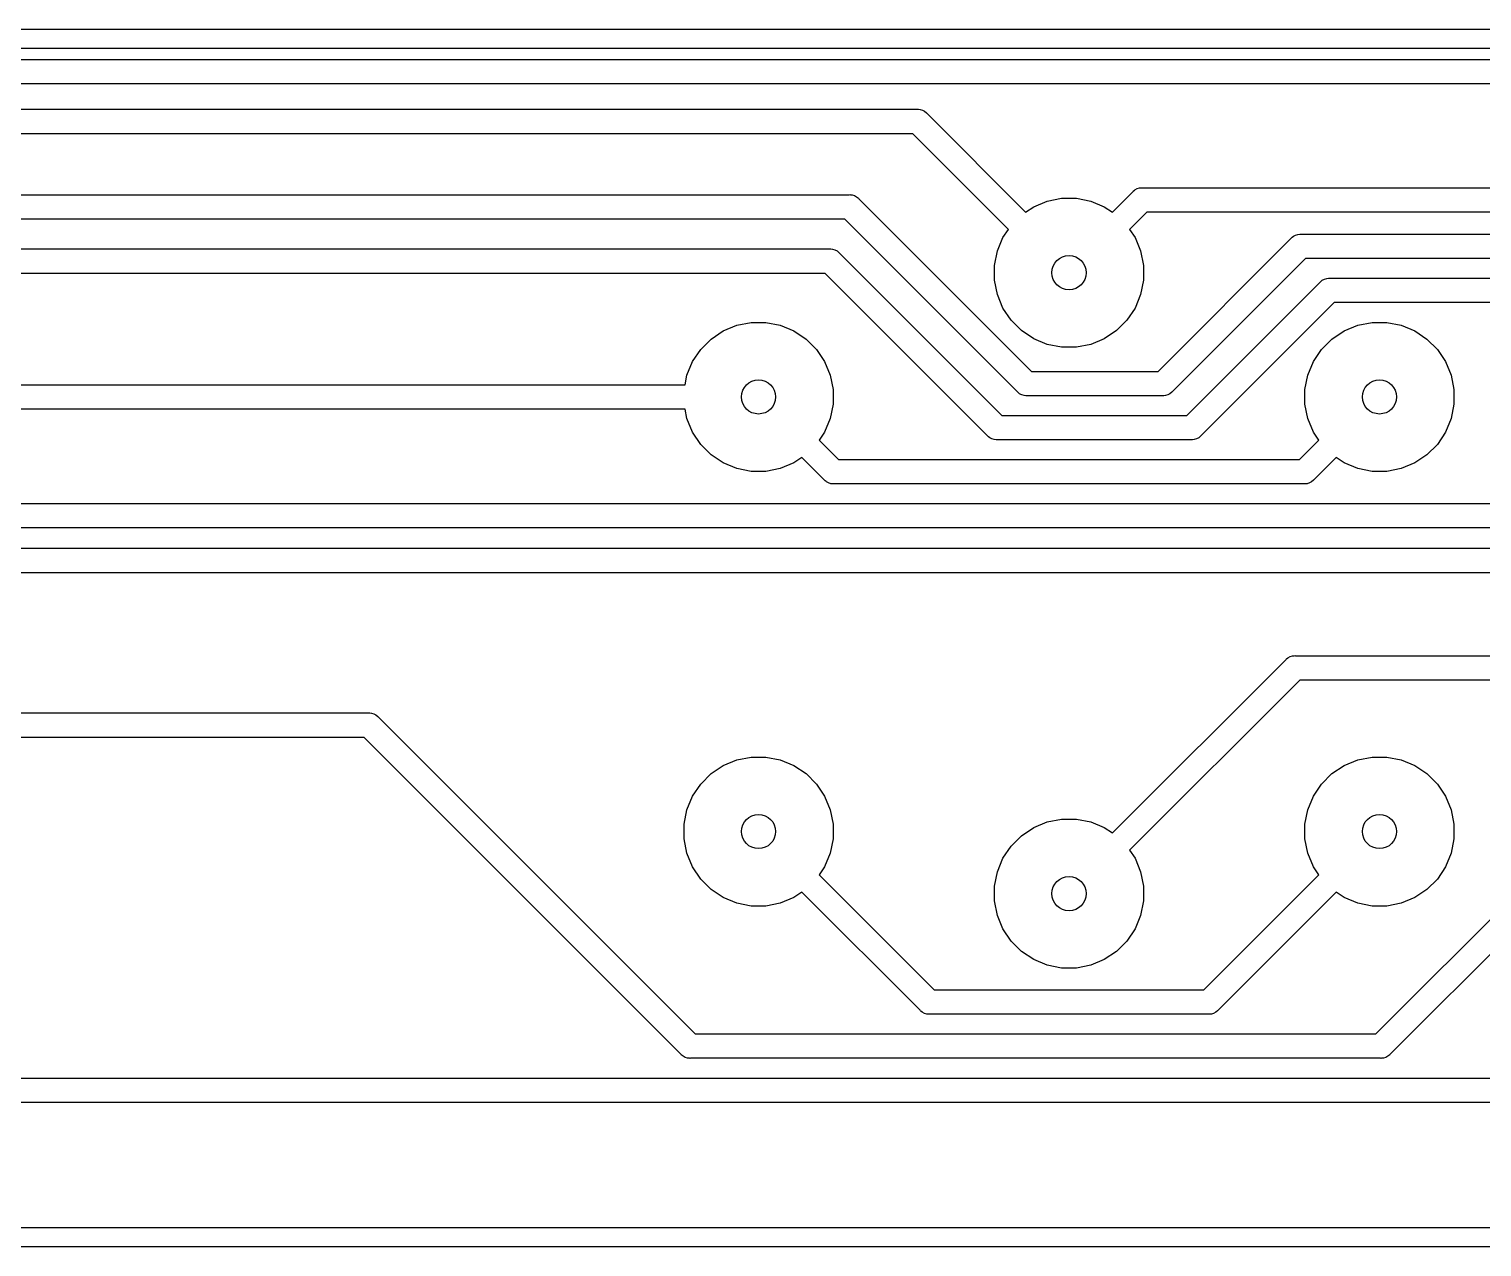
# Model space of a CAD drawing. Extents: x 17 to 176, y -177 to -9.
# Drawn here: x 85.73 to 100.59, y -37.37 to -24.92 of the extents above; entities that cross this region are included whole.
import ezdxf

# ---------------------------------------------------------------- set-up
doc = ezdxf.new("R2010")
doc.units = 0
doc.layers.add('BLACK', color=7, linetype='CONTINUOUS')

msp = doc.modelspace()

# ---------------------------------------------------------------- linework, layer by layer
at = {"layer": 'BLACK', "linetype": 'CONTINUOUS'}
for p, q in [((83.6979, -24.919), (109.093, -24.919)), ((82.2685, -25.2294), (110.807, -25.2294)), ((109.098, -25.119), (83.6881, -25.119)), ((110.852, -25.4794), (82.2228, -25.4794)), ((82.0962, -25.7394), (94.8093, -25.7394)), ((94.8093, -25.7394), (94.8154, -25.7388)), ((94.8154, -25.7388), (94.8215, -25.7394)), ((94.8215, -25.7394), (94.8215, -25.7394)), ((94.8215, -25.7394), (94.8399, -25.7412)), ((94.8399, -25.7412), (94.8635, -25.7484)), ((94.8635, -25.7484), (94.8852, -25.76)), ((94.8852, -25.76), (94.9042, -25.7756)), ((94.9042, -25.7756), (94.9081, -25.7804)), ((94.9081, -25.7804), (95.9186, -26.7908)), ((94.7636, -25.9894), (82.0505, -25.9894)), ((95.7418, -26.9676), (94.7636, -25.9894)), ((96.8054, -26.7908), (97.0131, -26.5831)), ((97.0131, -26.5831), (97.017, -26.5784)), ((97.017, -26.5784), (97.0326, -26.5656)), ((97.0326, -26.5656), (97.036, -26.5628)), ((97.036, -26.5628), (97.0577, -26.5512)), ((97.0577, -26.5512), (97.0813, -26.544)), ((97.0813, -26.544), (97.0997, -26.5422)), ((97.0997, -26.5422), (97.1058, -26.5416)), ((97.0997, -26.5422), (97.0997, -26.5422)), ((97.1058, -26.5416), (97.1119, -26.5422)), ((97.1119, -26.5422), (101.363, -26.5422)), ((80.4923, -26.6128), (94.1138, -26.6128)), ((94.1138, -26.6128), (94.1199, -26.6122)), ((94.1199, -26.6122), (94.126, -26.6128)), ((94.126, -26.6128), (94.126, -26.6128)), ((94.126, -26.6128), (94.1444, -26.6146)), ((94.1444, -26.6146), (94.168, -26.6218)), ((94.168, -26.6218), (94.1897, -26.6334)), ((94.1897, -26.6334), (94.2087, -26.649)), ((94.2087, -26.649), (94.2126, -26.6538)), ((94.2126, -26.6538), (95.9785, -28.4196)), ((95.9186, -26.7908), (96.0011, -26.7357)), ((96.0011, -26.7357), (96.1397, -26.6783)), ((96.1397, -26.6783), (96.2869, -26.649)), ((96.2869, -26.649), (96.437, -26.649)), ((96.437, -26.649), (96.5843, -26.6783)), ((96.5843, -26.6783), (96.7229, -26.7357)), ((96.7229, -26.7357), (96.8054, -26.7908)), ((94.0681, -26.8628), (80.4466, -26.8628)), ((95.834, -28.6287), (94.0681, -26.8628)), ((97.1576, -26.7922), (96.9822, -26.9676)), ((101.317, -26.7922), (97.1576, -26.7922)), ((95.6867, -27.0501), (95.7418, -26.9676)), ((96.9822, -26.9676), (97.0373, -27.0501)), ((98.6437, -27.0489), (98.658, -27.0372)), ((98.658, -27.0372), (98.6797, -27.0256)), ((98.6797, -27.0256), (98.7033, -27.0184)), ((98.7033, -27.0184), (98.7217, -27.0166)), ((98.7217, -27.0166), (98.7278, -27.016)), ((98.7217, -27.0166), (98.7217, -27.0166)), ((98.7278, -27.016), (98.7339, -27.0166)), ((98.7339, -27.0166), (101.2, -27.0166)), ((80.4032, -27.1676), (93.9137, -27.1676)), ((93.9137, -27.1676), (93.9198, -27.167)), ((93.9198, -27.167), (93.9259, -27.1676)), ((93.9259, -27.1676), (93.9259, -27.1676)), ((93.9259, -27.1676), (93.9443, -27.1694)), ((93.9443, -27.1694), (93.9679, -27.1766)), ((93.9679, -27.1766), (93.9896, -27.1882)), ((93.9896, -27.1882), (94.0086, -27.2038)), ((95.6, -27.336), (95.6293, -27.1887)), ((95.6293, -27.1887), (95.6867, -27.0501)), ((97.0373, -27.0501), (97.0947, -27.1887)), ((97.0947, -27.1887), (97.124, -27.336)), ((97.273, -28.4196), (98.6351, -27.0575)), ((98.6351, -27.0575), (98.639, -27.0528)), ((98.639, -27.0528), (98.6437, -27.0489)), ((98.6437, -27.0489), (98.6437, -27.0489)), ((94.0086, -27.2038), (94.0125, -27.2086)), ((94.0125, -27.2086), (95.674, -28.87)), ((95.6, -27.486), (95.6, -27.336)), ((97.124, -27.336), (97.124, -27.486)), ((98.7796, -27.2666), (97.4175, -28.6286)), ((101.155, -27.2666), (98.7796, -27.2666)), ((93.868, -27.4176), (80.3575, -27.4176)), ((95.5295, -29.0791), (93.868, -27.4176)), ((95.6293, -27.6333), (95.6, -27.486)), ((97.124, -27.486), (97.0947, -27.6333)), ((98.9381, -27.4992), (98.9524, -27.4875)), ((98.9524, -27.4875), (98.9741, -27.4759)), ((98.9741, -27.4759), (98.9977, -27.4687)), ((98.9977, -27.4687), (99.0161, -27.4669)), ((99.0161, -27.4669), (99.0222, -27.4663)), ((99.0161, -27.4669), (99.0161, -27.4669)), ((99.0222, -27.4663), (99.0283, -27.4669)), ((99.0283, -27.4669), (101.014, -27.4669)), ((95.6867, -27.7719), (95.6293, -27.6333)), ((97.0947, -27.6333), (97.0373, -27.7719)), ((97.5673, -28.87), (98.9295, -27.5078)), ((98.9295, -27.5078), (98.9334, -27.5031)), ((98.9334, -27.5031), (98.9381, -27.4992)), ((95.7701, -27.8967), (95.6867, -27.7719)), ((97.0373, -27.7719), (96.9539, -27.8967)), ((99.074, -27.7169), (97.7118, -29.079)), ((100.968, -27.7169), (99.074, -27.7169)), ((92.9647, -27.9483), (93.1119, -27.919)), ((93.1119, -27.919), (93.2621, -27.919)), ((93.2621, -27.919), (93.4093, -27.9483)), ((95.8763, -28.0029), (95.7701, -27.8967)), ((96.9539, -27.8967), (96.8477, -28.0029)), ((99.3147, -27.9483), (99.462, -27.919)), ((99.462, -27.919), (99.612, -27.919)), ((99.612, -27.919), (99.7593, -27.9483)), ((92.7013, -28.0891), (92.8261, -28.0057)), ((92.8261, -28.0057), (92.9647, -27.9483)), ((93.4093, -27.9483), (93.5479, -28.0057)), ((93.5479, -28.0057), (93.6727, -28.0891)), ((96.0011, -28.0863), (95.8763, -28.0029)), ((96.8477, -28.0029), (96.7229, -28.0863)), ((99.0513, -28.0891), (99.1761, -28.0057)), ((99.1761, -28.0057), (99.3147, -27.9483)), ((99.7593, -27.9483), (99.8979, -28.0057)), ((99.8979, -28.0057), (100.023, -28.0891)), ((92.5117, -28.3201), (92.5951, -28.1953)), ((92.5951, -28.1953), (92.7013, -28.0891)), ((93.6727, -28.0891), (93.7789, -28.1953)), ((93.7789, -28.1953), (93.8623, -28.3201)), ((96.1397, -28.1437), (96.0011, -28.0863)), ((96.2869, -28.173), (96.1397, -28.1437)), ((96.437, -28.173), (96.2869, -28.173)), ((96.5843, -28.1437), (96.437, -28.173)), ((96.7229, -28.0863), (96.5843, -28.1437)), ((98.8617, -28.3201), (98.9451, -28.1953)), ((98.9451, -28.1953), (99.0513, -28.0891)), ((100.023, -28.0891), (100.129, -28.1953)), ((100.129, -28.1953), (100.212, -28.3201)), ((92.4543, -28.4587), (92.5117, -28.3201)), ((93.8623, -28.3201), (93.9197, -28.4587)), ((98.8043, -28.4587), (98.8617, -28.3201)), ((100.212, -28.3201), (100.27, -28.4587)), ((92.4349, -28.556), (92.4543, -28.4587)), ((93.9197, -28.4587), (93.949, -28.6059)), ((95.9785, -28.4196), (97.273, -28.4196)), ((98.775, -28.6059), (98.8043, -28.4587)), ((100.27, -28.4587), (100.299, -28.6059)), ((81.1547, -28.556), (92.4349, -28.556)), ((93.949, -28.6059), (93.949, -28.756)), ((95.8379, -28.6334), (95.834, -28.6287)), ((95.8426, -28.6373), (95.8379, -28.6334)), ((95.8569, -28.649), (95.8426, -28.6373)), ((95.8426, -28.6373), (95.8426, -28.6373)), ((95.8709, -28.6565), (95.8569, -28.649)), ((95.8786, -28.6606), (95.8709, -28.6565)), ((95.9022, -28.6678), (95.8786, -28.6606)), ((95.9206, -28.6696), (95.9022, -28.6678)), ((95.9267, -28.6702), (95.9206, -28.6696)), ((95.9206, -28.6696), (95.9206, -28.6696)), ((95.9328, -28.6696), (95.9267, -28.6702)), ((97.3187, -28.6696), (95.9328, -28.6696)), ((97.3248, -28.6702), (97.3187, -28.6696)), ((97.3309, -28.6696), (97.3248, -28.6702)), ((97.3493, -28.6678), (97.3309, -28.6696)), ((97.3309, -28.6696), (97.3309, -28.6696)), ((97.3729, -28.6606), (97.3493, -28.6678)), ((97.3946, -28.649), (97.3729, -28.6606)), ((97.4136, -28.6334), (97.3946, -28.649)), ((97.4175, -28.6286), (97.4136, -28.6334)), ((98.775, -28.756), (98.775, -28.6059)), ((100.299, -28.6059), (100.299, -28.756)), ((92.4349, -28.806), (81.109, -28.806)), ((92.4543, -28.9033), (92.4349, -28.806)), ((93.949, -28.756), (93.9197, -28.9033)), ((98.8043, -28.9033), (98.775, -28.756)), ((100.299, -28.756), (100.27, -28.9033)), ((92.5117, -29.0419), (92.4543, -28.9033)), ((93.9197, -28.9033), (93.8623, -29.0419)), ((95.674, -28.87), (97.5673, -28.87)), ((98.8617, -29.0419), (98.8043, -28.9033)), ((100.27, -28.9033), (100.212, -29.0419)), ((92.5951, -29.1667), (92.5117, -29.0419)), ((93.8623, -29.0419), (93.8072, -29.1244)), ((95.5334, -29.0838), (95.5295, -29.0791)), ((95.5381, -29.0877), (95.5334, -29.0838)), ((95.5524, -29.0994), (95.5381, -29.0877)), ((95.5381, -29.0877), (95.5381, -29.0877)), ((95.5741, -29.111), (95.5524, -29.0994)), ((95.5977, -29.1182), (95.5741, -29.111)), ((95.6161, -29.12), (95.5977, -29.1182)), ((95.6222, -29.1206), (95.6161, -29.12)), ((95.6161, -29.12), (95.6161, -29.12)), ((95.6283, -29.12), (95.6222, -29.1206)), ((97.613, -29.12), (95.6283, -29.12)), ((97.6191, -29.1206), (97.613, -29.12)), ((97.6252, -29.12), (97.6191, -29.1206)), ((97.6436, -29.1182), (97.6252, -29.12)), ((97.6252, -29.12), (97.6252, -29.12)), ((97.6672, -29.111), (97.6436, -29.1182)), ((97.6889, -29.0994), (97.6672, -29.111)), ((97.7079, -29.0838), (97.6889, -29.0994)), ((97.7118, -29.079), (97.7079, -29.0838)), ((98.9168, -29.1244), (98.8617, -29.0419)), ((100.212, -29.0419), (100.129, -29.1667)), ((92.7013, -29.2729), (92.5951, -29.1667)), ((93.8072, -29.1244), (94.0031, -29.3203)), ((98.7209, -29.3203), (98.9168, -29.1244)), ((100.129, -29.1667), (100.023, -29.2729)), ((92.8261, -29.3563), (92.7013, -29.2729)), ((92.9647, -29.4137), (92.8261, -29.3563)), ((93.1119, -29.443), (92.9647, -29.4137)), ((93.4093, -29.4137), (93.2621, -29.443)), ((93.5479, -29.3563), (93.4093, -29.4137)), ((93.6304, -29.3012), (93.5479, -29.3563)), ((93.8586, -29.5294), (93.6304, -29.3012)), ((94.0031, -29.3203), (98.7209, -29.3203)), ((99.0936, -29.3012), (98.8654, -29.5293)), ((99.1761, -29.3563), (99.0936, -29.3012)), ((99.3147, -29.4137), (99.1761, -29.3563)), ((99.462, -29.443), (99.3147, -29.4137)), ((99.7593, -29.4137), (99.612, -29.443)), ((99.8979, -29.3563), (99.7593, -29.4137)), ((100.023, -29.2729), (99.8979, -29.3563)), ((93.2621, -29.443), (93.1119, -29.443)), ((93.8625, -29.5341), (93.8586, -29.5294)), ((93.8672, -29.538), (93.8625, -29.5341)), ((93.879, -29.5477), (93.8672, -29.538)), ((93.8672, -29.538), (93.8672, -29.538)), ((93.8815, -29.5497), (93.879, -29.5477)), ((93.9032, -29.5613), (93.8815, -29.5497)), ((93.9268, -29.5685), (93.9032, -29.5613)), ((98.8208, -29.5613), (98.7972, -29.5685)), ((98.8425, -29.5497), (98.8208, -29.5613)), ((98.8615, -29.5341), (98.8425, -29.5497)), ((98.8654, -29.5293), (98.8615, -29.5341)), ((99.612, -29.443), (99.462, -29.443)), ((93.9452, -29.5703), (93.9268, -29.5685)), ((93.9513, -29.5709), (93.9452, -29.5703)), ((93.9452, -29.5703), (93.9452, -29.5703)), ((93.9574, -29.5703), (93.9513, -29.5709)), ((98.7666, -29.5703), (93.9574, -29.5703)), ((98.7727, -29.5709), (98.7666, -29.5703)), ((98.7788, -29.5703), (98.7727, -29.5709)), ((98.7972, -29.5685), (98.7788, -29.5703)), ((98.7788, -29.5703), (98.7788, -29.5703)), ((80.4835, -29.7707), (110.703, -29.7707)), ((110.748, -30.0207), (80.4378, -30.0207)), ((79.333, -30.229), (111.782, -30.229)), ((111.828, -30.479), (79.2873, -30.479)), ((98.5864, -31.3598), (98.6007, -31.3481)), ((98.6007, -31.3481), (98.6224, -31.3365)), ((98.6224, -31.3365), (98.646, -31.3293)), ((98.646, -31.3293), (98.6644, -31.3275)), ((98.6644, -31.3275), (98.6705, -31.3269)), ((98.6644, -31.3275), (98.6644, -31.3275)), ((98.6705, -31.3269), (98.6766, -31.3275)), ((98.6766, -31.3275), (112.589, -31.3275)), ((96.8054, -33.1408), (98.5778, -31.3684)), ((98.5778, -31.3684), (98.5817, -31.3637)), ((98.5817, -31.3637), (98.5864, -31.3598)), ((98.7223, -31.5775), (96.9822, -33.3176)), ((112.634, -31.5775), (98.7223, -31.5775)), ((63.5691, -31.9136), (89.1982, -31.9136)), ((89.1982, -31.9136), (89.2043, -31.913)), ((89.2043, -31.913), (89.2104, -31.9136)), ((89.2104, -31.9136), (89.2104, -31.9136)), ((89.2104, -31.9136), (89.2288, -31.9154)), ((89.2288, -31.9154), (89.2524, -31.9226)), ((89.2524, -31.9226), (89.2741, -31.9342)), ((89.2741, -31.9342), (89.2931, -31.9498)), ((89.2931, -31.9498), (89.297, -31.9546)), ((89.297, -31.9546), (92.5378, -35.1953)), ((99.5009, -35.1953), (102.742, -31.9545)), ((89.1525, -32.1636), (63.6148, -32.1636)), ((92.3933, -35.4044), (89.1525, -32.1636)), ((102.886, -32.1636), (99.6454, -35.4043)), ((92.9647, -32.3933), (93.1119, -32.364)), ((93.1119, -32.364), (93.2621, -32.364)), ((93.2621, -32.364), (93.4093, -32.3933)), ((99.3147, -32.3933), (99.462, -32.364)), ((99.462, -32.364), (99.612, -32.364)), ((99.612, -32.364), (99.7593, -32.3933)), ((92.5951, -32.6403), (92.7013, -32.5341)), ((92.7013, -32.5341), (92.8261, -32.4507)), ((92.8261, -32.4507), (92.9647, -32.3933)), ((93.4093, -32.3933), (93.5479, -32.4507)), ((93.5479, -32.4507), (93.6727, -32.5341)), ((93.6727, -32.5341), (93.7789, -32.6403)), ((98.9451, -32.6403), (99.0513, -32.5341)), ((99.0513, -32.5341), (99.1761, -32.4507)), ((99.1761, -32.4507), (99.3147, -32.3933)), ((99.7593, -32.3933), (99.8979, -32.4507)), ((99.8979, -32.4507), (100.023, -32.5341)), ((100.023, -32.5341), (100.129, -32.6403)), ((92.5117, -32.7651), (92.5951, -32.6403)), ((93.7789, -32.6403), (93.8623, -32.7651)), ((98.8617, -32.7651), (98.9451, -32.6403)), ((100.129, -32.6403), (100.212, -32.7651)), ((92.4543, -32.9037), (92.5117, -32.7651)), ((93.8623, -32.7651), (93.9197, -32.9037)), ((98.8043, -32.9037), (98.8617, -32.7651)), ((100.212, -32.7651), (100.27, -32.9037)), ((92.425, -33.051), (92.4543, -32.9037)), ((93.9197, -32.9037), (93.949, -33.051)), ((98.775, -33.051), (98.8043, -32.9037)), ((100.27, -32.9037), (100.299, -33.051)), ((92.425, -33.201), (92.425, -33.051)), ((93.949, -33.051), (93.949, -33.201)), ((95.8763, -33.1691), (96.0011, -33.0857)), ((96.0011, -33.0857), (96.1397, -33.0283)), ((96.1397, -33.0283), (96.2869, -32.999)), ((96.2869, -32.999), (96.437, -32.999)), ((96.437, -32.999), (96.5843, -33.0283)), ((96.5843, -33.0283), (96.7229, -33.0857)), ((96.7229, -33.0857), (96.8054, -33.1408)), ((98.775, -33.201), (98.775, -33.051)), ((100.299, -33.051), (100.299, -33.201)), ((92.4543, -33.3483), (92.425, -33.201)), ((93.949, -33.201), (93.9197, -33.3483)), ((95.6867, -33.4001), (95.7701, -33.2753)), ((95.7701, -33.2753), (95.8763, -33.1691)), ((98.8043, -33.3483), (98.775, -33.201)), ((100.299, -33.201), (100.27, -33.3483)), ((92.5117, -33.4869), (92.4543, -33.3483)), ((93.9197, -33.3483), (93.8623, -33.4869)), ((95.6293, -33.5387), (95.6867, -33.4001)), ((96.9822, -33.3176), (97.0373, -33.4001)), ((97.0373, -33.4001), (97.0947, -33.5387)), ((98.8617, -33.4869), (98.8043, -33.3483)), ((100.27, -33.3483), (100.212, -33.4869)), ((92.5951, -33.6117), (92.5117, -33.4869)), ((93.8623, -33.4869), (93.8072, -33.5694)), ((93.8072, -33.5694), (94.9827, -34.7449)), ((95.6, -33.6859), (95.6293, -33.5387)), ((97.0947, -33.5387), (97.124, -33.6859)), ((97.7413, -34.7449), (98.9168, -33.5694)), ((98.9168, -33.5694), (98.8617, -33.4869)), ((100.212, -33.4869), (100.129, -33.6117)), ((92.7013, -33.7179), (92.5951, -33.6117)), ((92.8261, -33.8013), (92.7013, -33.7179)), ((95.6, -33.8361), (95.6, -33.6859)), ((97.124, -33.6859), (97.124, -33.8361)), ((100.023, -33.7179), (99.8979, -33.8013)), ((100.129, -33.6117), (100.023, -33.7179)), ((92.9647, -33.8587), (92.8261, -33.8013)), ((93.1119, -33.888), (92.9647, -33.8587)), ((93.4093, -33.8587), (93.2621, -33.888)), ((93.5479, -33.8013), (93.4093, -33.8587)), ((93.6304, -33.7462), (93.5479, -33.8013)), ((94.8382, -34.954), (93.6304, -33.7462)), ((95.6293, -33.9833), (95.6, -33.8361)), ((97.124, -33.8361), (97.0947, -33.9833)), ((99.0936, -33.7462), (97.8858, -34.9539)), ((99.1761, -33.8013), (99.0936, -33.7462)), ((99.3147, -33.8587), (99.1761, -33.8013)), ((99.462, -33.888), (99.3147, -33.8587)), ((99.7593, -33.8587), (99.612, -33.888)), ((99.8979, -33.8013), (99.7593, -33.8587)), ((93.2621, -33.888), (93.1119, -33.888)), ((95.6867, -34.1219), (95.6293, -33.9833)), ((97.0947, -33.9833), (97.0373, -34.1219)), ((99.612, -33.888), (99.462, -33.888)), ((95.7701, -34.2467), (95.6867, -34.1219)), ((97.0373, -34.1219), (96.9539, -34.2467)), ((95.8763, -34.3529), (95.7701, -34.2467)), ((96.9539, -34.2467), (96.8477, -34.3529)), ((96.0011, -34.4363), (95.8763, -34.3529)), ((96.1397, -34.4937), (96.0011, -34.4363)), ((96.7229, -34.4363), (96.5843, -34.4937)), ((96.8477, -34.3529), (96.7229, -34.4363)), ((96.2869, -34.523), (96.1397, -34.4937)), ((96.437, -34.523), (96.2869, -34.523)), ((96.5843, -34.4937), (96.437, -34.523)), ((94.9827, -34.7449), (97.7413, -34.7449)), ((94.8421, -34.9587), (94.8382, -34.954)), ((94.8468, -34.9626), (94.8421, -34.9587)), ((94.8611, -34.9743), (94.8468, -34.9626)), ((94.8828, -34.9859), (94.8611, -34.9743)), ((94.9064, -34.9931), (94.8828, -34.9859)), ((94.9248, -34.9949), (94.9064, -34.9931)), ((94.9309, -34.9955), (94.9248, -34.9949)), ((94.9248, -34.9949), (94.9248, -34.9949)), ((94.937, -34.9949), (94.9309, -34.9955)), ((97.787, -34.9949), (94.937, -34.9949)), ((97.7931, -34.9955), (97.787, -34.9949)), ((97.7992, -34.9949), (97.7931, -34.9955)), ((97.8176, -34.9931), (97.7992, -34.9949)), ((97.7992, -34.9949), (97.7992, -34.9949)), ((97.8412, -34.9859), (97.8176, -34.9931)), ((97.8629, -34.9743), (97.8412, -34.9859)), ((97.8819, -34.9587), (97.8629, -34.9743)), ((97.8858, -34.9539), (97.8819, -34.9587)), ((92.5378, -35.1953), (99.5009, -35.1953)), ((92.3972, -35.4091), (92.3933, -35.4044)), ((92.4162, -35.4247), (92.3972, -35.4091)), ((92.4379, -35.4363), (92.4162, -35.4247)), ((92.4615, -35.4435), (92.4379, -35.4363)), ((92.4799, -35.4453), (92.4615, -35.4435)), ((92.486, -35.4459), (92.4799, -35.4453)), ((92.4799, -35.4453), (92.4799, -35.4453)), ((92.4921, -35.4453), (92.486, -35.4459)), ((99.5466, -35.4453), (92.4921, -35.4453)), ((99.5527, -35.4459), (99.5466, -35.4453)), ((99.5588, -35.4453), (99.5527, -35.4459)), ((99.5772, -35.4435), (99.5588, -35.4453)), ((99.5588, -35.4453), (99.5588, -35.4453)), ((99.6008, -35.4363), (99.5772, -35.4435)), ((99.6225, -35.4247), (99.6008, -35.4363)), ((99.6415, -35.4091), (99.6225, -35.4247)), ((99.6454, -35.4043), (99.6415, -35.4091)), ((72.103, -35.6489), (100.871, -35.6489)), ((100.917, -35.8989), (72.0573, -35.8989)), ((50.5992, -37.1745), (142.187, -37.1745)), ((142.179, -37.3745), (50.6042, -37.3745))]:
    msp.add_line(p, q, dxfattribs=at)
at = {"layer": 'BLACK'}
for centre in [(96.362, -27.411), (96.362, -27.411), (93.187, -28.681), (93.187, -28.681), (99.537, -28.681), (99.537, -28.681), (93.187, -33.126), (93.187, -33.126), (99.537, -33.126), (99.537, -33.126), (96.362, -33.761), (96.362, -33.761)]:
    msp.add_circle(centre, 0.175, dxfattribs=at)

doc.saveas('drawing.dxf')
